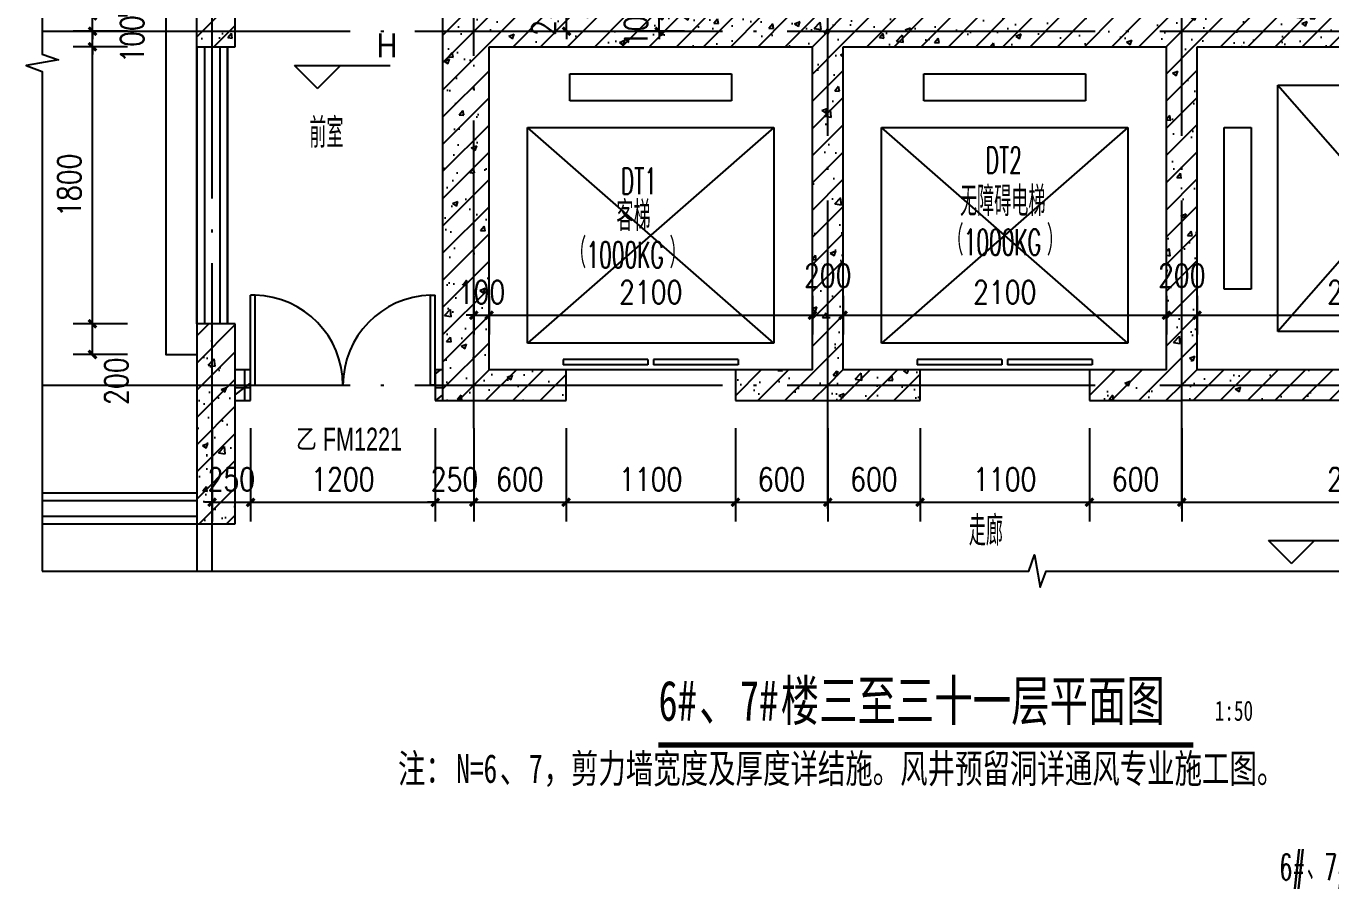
# Model space of a CAD drawing. Extents: x 718358 to 1668613, y -348838 to -159582.
# Drawn here: x 819353 to 827830, y -183158 to -177551 of the extents above; entities that cross this region are included whole.
import ezdxf

# ---------------------------------------------------------------- set-up
doc = ezdxf.new("R2010")
doc.units = 0
doc.header["$LTSCALE"] = 1000
doc.linetypes.add('DOTE', pattern=[2.42, 2, -0.2, 0.02, -0.2])
for name, color, linetype in [('建-可见线', 7, 'Continuous'), ('建-墙体', 2, 'Continuous'), ('建-尺寸', 73, 'Continuous'), ('建-影线', 8, 'Continuous'), ('建-房间名', 7, 'Continuous'), ('建-柱子', 6, 'Continuous'), ('建-标高', 3, 'Continuous'), ('建-楼梯', 4, 'Continuous'), ('建-符号', 3, 'Continuous'), ('建-符号说明', 7, 'Continuous'), ('建-轴网', 14, 'DOTE'), ('建-门窗', 4, 'Continuous'), ('建-门窗-编号', 7, 'Continuous'), ('建-阳台', 5, 'Continuous')]:
    doc.layers.add(name, color=color, linetype=linetype)
doc.styles.add('_TCH_DIM', font='gt单线西文.shx', dxfattribs={"width": 0.8, "bigfont": 'gt单线中文.shx'})
doc.styles.add('_TCH_WINDOW', font='gt单线西文.shx', dxfattribs={"height": 3.5, "bigfont": 'gt单线中文.shx'})
doc.styles.add('DIM_FONT', font='SIMPLEX.shx', dxfattribs={"width": 0.8, "bigfont": 'GBCBIG.shx'})
doc.styles.add('黑体字', font='simhei.ttf', dxfattribs={"width": 0.7})
doc.dimstyles.new('DIMN50', dxfattribs={"dimscale": 0.5, "dimtxt": 300, "dimasz": 100, "dimexe": 250, "dimexo": 300, "dimgap": 150, "dimtad": 1, "dimdec": 0, "dimzin": 0, "dimdsep": 46, "dimtxsty": 'DIM_FONT', "dimblk": 'ARCHTICK', "dimcen": 0.09, "dimdle": 1, "dimclrt": 7, "dimazin": 2, "dimtfac": 1, "dimtdec": 0, "dimtix": 1, "dimtmove": 2, "dimatfit": 3, "dimldrblk": 'ARCHTICK', "dimfxl": 1, "dimtolj": 1, "dimtzin": 0, "dimarcsym": 0})
pattern_1 = [(0, (0, 0), (0, 175), []), (37.875, (200, 0), (-84.807639, 109.038328), []), (90, (200, 0), (-225, 1e-14), [])]
pattern_2 = [(45, (0, 0), (-88.388348, 88.388348), []), (50, (0, 0), (358.63009, -31.37607), [37.5, -412.5]), (355, (0, 0), (-69.37567, 376.09607), [30, -330]), (100.4514, (29.9, -2.6), (289.25469, 344.71977), [31.8701, -350.57106]), (46.1842, (0, 100), (533.62052, -82.7595), [56.25, -618.75]), (96.6356, (44.47, 93.1), (467.33135, 487.05894), [47.80514, -525.8565]), (351.1842, (0, 100), (467.33097, 487.0593), [45, -495]), (21, (50, 75), (298.45353, -201.30945), [37.5, -412.5]), (326, (50, 75), (121.65767, 362.57502), [30, -330]), (71.4514, (74.87, 58.22), (420.11131, 161.26525), [31.8701, -350.57106]), (37.5, (0, 0), (6.079928, 166.446927), [0, -326, 0, -335, 0, -331.25]), (7.5, (0, 0), (131.53477, 197.205856), [0, -191, 0, -318.5, 0, -126.25]), (327.5, (-111.5, 0), (266.911218, -11.277436), [0, -125, 0, -390, 0, -517.5]), (317.5, (-161.5, 0), (291.593085, 50.05249), [0, -162.5, 0, -259, 0, -367.5])]

# ---------------------------------------------------------------- blocks, each defined once
blk = doc.blocks.new('_ArchTick')
at = {"color": 0, "linetype": 'ByBlock', "const_width": 0.4}
blk.add_lwpolyline([(-0.5, -0.5), (0.5, 0.5)], dxfattribs=at)
blk = doc.blocks.new('*D2235')
at = {"layer": 'Defpoints', "color": 0, "transparency": 16777216}
for p in [(826861.3, -180014.8), (829161.3, -180014.8), (829161.3, -180646)]:
    blk.add_point(p, dxfattribs=at)
at = {"layer": '建-尺寸', "color": 0, "lineweight": -2, "transparency": 16777216}
for p, q in [((826861.3, -180164.8), (826861.3, -180771)), ((829161.3, -180164.8), (829161.3, -180771)), ((826860.8, -180646), (829161.8, -180646))]:
    blk.add_line(p, q, dxfattribs=at)
at = {"layer": '建-尺寸', "color": 0, "lineweight": -2, "transparency": 16777216, "xscale": 50, "yscale": 50, "zscale": 50, "rotation": 180}
blk.add_blockref('_ArchTick', (826861.3, -180646), dxfattribs=at)
at = {"layer": '建-尺寸', "color": 0, "lineweight": -2, "transparency": 16777216, "xscale": 50, "yscale": 50, "zscale": 50}
blk.add_blockref('_ArchTick', (829161.3, -180646), dxfattribs=at)
at = {"layer": '建-尺寸', "color": 7, "transparency": 16777216, "insert": (828011.3, -180496), "char_height": 150, "attachment_point": 5, "style": 'DIM_FONT'}
blk.add_mtext('\\A1;2300', dxfattribs=at)
blk = doc.blocks.new('*D2236')
at = {"layer": 'Defpoints', "color": 0, "transparency": 16777216}
for p in [(826261.3, -180014.8), (826861.3, -180014.8), (826861.3, -180646)]:
    blk.add_point(p, dxfattribs=at)
at = {"layer": '建-尺寸', "color": 0, "lineweight": -2, "transparency": 16777216}
for p, q in [((826261.3, -180164.8), (826261.3, -180771)), ((826861.3, -180164.8), (826861.3, -180771)), ((826260.8, -180646), (826861.8, -180646))]:
    blk.add_line(p, q, dxfattribs=at)
at = {"layer": '建-尺寸', "color": 0, "lineweight": -2, "transparency": 16777216, "xscale": 50, "yscale": 50, "zscale": 50, "rotation": 180}
blk.add_blockref('_ArchTick', (826261.3, -180646), dxfattribs=at)
at = {"layer": '建-尺寸', "color": 0, "lineweight": -2, "transparency": 16777216, "xscale": 50, "yscale": 50, "zscale": 50}
blk.add_blockref('_ArchTick', (826861.3, -180646), dxfattribs=at)
at = {"layer": '建-尺寸', "color": 7, "transparency": 16777216, "insert": (826561.3, -180496), "char_height": 150, "attachment_point": 5, "style": 'DIM_FONT'}
blk.add_mtext('\\A1;600', dxfattribs=at)
blk = doc.blocks.new('*D2237')
at = {"layer": 'Defpoints', "color": 0, "transparency": 16777216}
for p in [(825161.3, -180014.8), (826261.3, -180014.8), (826261.3, -180646)]:
    blk.add_point(p, dxfattribs=at)
at = {"layer": '建-尺寸', "color": 0, "lineweight": -2, "transparency": 16777216}
for p, q in [((825161.3, -180164.8), (825161.3, -180771)), ((826261.3, -180164.8), (826261.3, -180771)), ((825160.8, -180646), (826261.8, -180646))]:
    blk.add_line(p, q, dxfattribs=at)
at = {"layer": '建-尺寸', "color": 0, "lineweight": -2, "transparency": 16777216, "xscale": 50, "yscale": 50, "zscale": 50, "rotation": 180}
blk.add_blockref('_ArchTick', (825161.3, -180646), dxfattribs=at)
at = {"layer": '建-尺寸', "color": 0, "lineweight": -2, "transparency": 16777216, "xscale": 50, "yscale": 50, "zscale": 50}
blk.add_blockref('_ArchTick', (826261.3, -180646), dxfattribs=at)
at = {"layer": '建-尺寸', "color": 7, "transparency": 16777216, "insert": (825711.3, -180496), "char_height": 150, "attachment_point": 5, "style": 'DIM_FONT'}
blk.add_mtext('\\A1;1100', dxfattribs=at)
blk = doc.blocks.new('*D2238')
at = {"layer": 'Defpoints', "color": 0, "transparency": 16777216}
for p in [(824561.3, -180014.8), (825161.3, -180014.8), (825161.3, -180646)]:
    blk.add_point(p, dxfattribs=at)
at = {"layer": '建-尺寸', "color": 0, "lineweight": -2, "transparency": 16777216}
for p, q in [((824561.3, -180164.8), (824561.3, -180771)), ((825161.3, -180164.8), (825161.3, -180771)), ((824560.8, -180646), (825161.8, -180646))]:
    blk.add_line(p, q, dxfattribs=at)
at = {"layer": '建-尺寸', "color": 0, "lineweight": -2, "transparency": 16777216, "xscale": 50, "yscale": 50, "zscale": 50, "rotation": 180}
blk.add_blockref('_ArchTick', (824561.3, -180646), dxfattribs=at)
at = {"layer": '建-尺寸', "color": 0, "lineweight": -2, "transparency": 16777216, "xscale": 50, "yscale": 50, "zscale": 50}
blk.add_blockref('_ArchTick', (825161.3, -180646), dxfattribs=at)
at = {"layer": '建-尺寸', "color": 7, "transparency": 16777216, "insert": (824861.3, -180496), "char_height": 150, "attachment_point": 5, "style": 'DIM_FONT'}
blk.add_mtext('\\A1;600', dxfattribs=at)
blk = doc.blocks.new('*D2239')
at = {"layer": 'Defpoints', "color": 0, "transparency": 16777216}
for p in [(823961.3, -180014.8), (824561.3, -180014.8), (824561.3, -180646)]:
    blk.add_point(p, dxfattribs=at)
at = {"layer": '建-尺寸', "color": 0, "lineweight": -2, "transparency": 16777216}
for p, q in [((823961.3, -180164.8), (823961.3, -180771)), ((824561.3, -180164.8), (824561.3, -180771)), ((823960.8, -180646), (824561.8, -180646))]:
    blk.add_line(p, q, dxfattribs=at)
at = {"layer": '建-尺寸', "color": 0, "lineweight": -2, "transparency": 16777216, "xscale": 50, "yscale": 50, "zscale": 50, "rotation": 180}
blk.add_blockref('_ArchTick', (823961.3, -180646), dxfattribs=at)
at = {"layer": '建-尺寸', "color": 0, "lineweight": -2, "transparency": 16777216, "xscale": 50, "yscale": 50, "zscale": 50}
blk.add_blockref('_ArchTick', (824561.3, -180646), dxfattribs=at)
at = {"layer": '建-尺寸', "color": 7, "transparency": 16777216, "insert": (824261.3, -180496), "char_height": 150, "attachment_point": 5, "style": 'DIM_FONT'}
blk.add_mtext('\\A1;600', dxfattribs=at)
blk = doc.blocks.new('*D2240')
at = {"layer": 'Defpoints', "color": 0, "transparency": 16777216}
for p in [(822861.3, -180014.8), (823961.3, -180014.8), (823961.3, -180646)]:
    blk.add_point(p, dxfattribs=at)
at = {"layer": '建-尺寸', "color": 0, "lineweight": -2, "transparency": 16777216}
for p, q in [((822861.3, -180164.8), (822861.3, -180771)), ((823961.3, -180164.8), (823961.3, -180771)), ((822860.8, -180646), (823961.8, -180646))]:
    blk.add_line(p, q, dxfattribs=at)
at = {"layer": '建-尺寸', "color": 0, "lineweight": -2, "transparency": 16777216, "xscale": 50, "yscale": 50, "zscale": 50, "rotation": 180}
blk.add_blockref('_ArchTick', (822861.3, -180646), dxfattribs=at)
at = {"layer": '建-尺寸', "color": 0, "lineweight": -2, "transparency": 16777216, "xscale": 50, "yscale": 50, "zscale": 50}
blk.add_blockref('_ArchTick', (823961.3, -180646), dxfattribs=at)
at = {"layer": '建-尺寸', "color": 7, "transparency": 16777216, "insert": (823411.3, -180496), "char_height": 150, "attachment_point": 5, "style": 'DIM_FONT'}
blk.add_mtext('\\A1;1100', dxfattribs=at)
blk = doc.blocks.new('*D2241')
at = {"layer": 'Defpoints', "color": 0, "transparency": 16777216}
for p in [(822261.3, -180014.8), (822861.3, -180014.8), (822861.3, -180646)]:
    blk.add_point(p, dxfattribs=at)
at = {"layer": '建-尺寸', "color": 0, "lineweight": -2, "transparency": 16777216}
for p, q in [((822261.3, -180164.8), (822261.3, -180771)), ((822861.3, -180164.8), (822861.3, -180771)), ((822260.8, -180646), (822861.8, -180646))]:
    blk.add_line(p, q, dxfattribs=at)
at = {"layer": '建-尺寸', "color": 0, "lineweight": -2, "transparency": 16777216, "xscale": 50, "yscale": 50, "zscale": 50, "rotation": 180}
blk.add_blockref('_ArchTick', (822261.3, -180646), dxfattribs=at)
at = {"layer": '建-尺寸', "color": 0, "lineweight": -2, "transparency": 16777216, "xscale": 50, "yscale": 50, "zscale": 50}
blk.add_blockref('_ArchTick', (822861.3, -180646), dxfattribs=at)
at = {"layer": '建-尺寸', "color": 7, "transparency": 16777216, "insert": (822561.3, -180496), "char_height": 150, "attachment_point": 5, "style": 'DIM_FONT'}
blk.add_mtext('\\A1;600', dxfattribs=at)
blk = doc.blocks.new('*D2242')
at = {"layer": 'Defpoints', "color": 0, "transparency": 16777216}
for p in [(822011.3, -180014.8), (822261.3, -180014.8), (822261.3, -180646)]:
    blk.add_point(p, dxfattribs=at)
at = {"layer": '建-尺寸', "color": 0, "lineweight": -2, "transparency": 16777216}
for p, q in [((822011.3, -180164.8), (822011.3, -180771)), ((822261.3, -180164.8), (822261.3, -180771)), ((822011.3, -180646), (821961.3, -180646)), ((822011.3, -180646), (822261.3, -180646)), ((822261.3, -180646), (822311.3, -180646))]:
    blk.add_line(p, q, dxfattribs=at)
at = {"layer": '建-尺寸', "color": 0, "lineweight": -2, "transparency": 16777216, "xscale": 50, "yscale": 50, "zscale": 50}
blk.add_blockref('_ArchTick', (822011.3, -180646), dxfattribs=at)
at = {"layer": '建-尺寸', "color": 0, "lineweight": -2, "transparency": 16777216, "xscale": 50, "yscale": 50, "zscale": 50, "rotation": 180}
blk.add_blockref('_ArchTick', (822261.3, -180646), dxfattribs=at)
at = {"layer": '建-尺寸', "color": 7, "transparency": 16777216, "insert": (822136.3, -180496), "char_height": 150, "attachment_point": 5, "style": 'DIM_FONT'}
blk.add_mtext('\\A1;250', dxfattribs=at)
blk = doc.blocks.new('*D2243')
at = {"layer": 'Defpoints', "color": 0, "transparency": 16777216}
for p in [(820811.3, -180014.8), (822011.3, -180014.8), (822011.3, -180646)]:
    blk.add_point(p, dxfattribs=at)
at = {"layer": '建-尺寸', "color": 0, "lineweight": -2, "transparency": 16777216}
for p, q in [((820811.3, -180164.8), (820811.3, -180771)), ((822011.3, -180164.8), (822011.3, -180771)), ((820810.8, -180646), (822011.8, -180646))]:
    blk.add_line(p, q, dxfattribs=at)
at = {"layer": '建-尺寸', "color": 0, "lineweight": -2, "transparency": 16777216, "xscale": 50, "yscale": 50, "zscale": 50, "rotation": 180}
blk.add_blockref('_ArchTick', (820811.3, -180646), dxfattribs=at)
at = {"layer": '建-尺寸', "color": 0, "lineweight": -2, "transparency": 16777216, "xscale": 50, "yscale": 50, "zscale": 50}
blk.add_blockref('_ArchTick', (822011.3, -180646), dxfattribs=at)
at = {"layer": '建-尺寸', "color": 7, "transparency": 16777216, "insert": (821411.3, -180496), "char_height": 150, "attachment_point": 5, "style": 'DIM_FONT'}
blk.add_mtext('\\A1;1200', dxfattribs=at)
blk = doc.blocks.new('*D2244')
at = {"layer": 'Defpoints', "color": 0, "transparency": 16777216}
for p in [(820561.3, -180014.8), (820811.3, -180014.8), (820811.3, -180646)]:
    blk.add_point(p, dxfattribs=at)
at = {"layer": '建-尺寸', "color": 0, "lineweight": -2, "transparency": 16777216}
for p, q in [((820561.3, -180164.8), (820561.3, -180771)), ((820811.3, -180164.8), (820811.3, -180771)), ((820561.3, -180646), (820511.3, -180646)), ((820561.3, -180646), (820811.3, -180646)), ((820811.3, -180646), (820861.3, -180646))]:
    blk.add_line(p, q, dxfattribs=at)
at = {"layer": '建-尺寸', "color": 0, "lineweight": -2, "transparency": 16777216, "xscale": 50, "yscale": 50, "zscale": 50}
blk.add_blockref('_ArchTick', (820561.3, -180646), dxfattribs=at)
at = {"layer": '建-尺寸', "color": 0, "lineweight": -2, "transparency": 16777216, "xscale": 50, "yscale": 50, "zscale": 50, "rotation": 180}
blk.add_blockref('_ArchTick', (820811.3, -180646), dxfattribs=at)
at = {"layer": '建-尺寸', "color": 7, "transparency": 16777216, "insert": (820686.3, -180496), "char_height": 150, "attachment_point": 5, "style": 'DIM_FONT'}
blk.add_mtext('\\A1;250', dxfattribs=at)
blk = doc.blocks.new('*D2245')
at = {"layer": 'Defpoints', "color": 0, "transparency": 16777216}
for p in [(822261.3, -179154), (822361.3, -179154), (822361.3, -179430.2)]:
    blk.add_point(p, dxfattribs=at)
at = {"layer": '建-尺寸', "color": 0, "lineweight": -2, "transparency": 16777216}
for p, q in [((822261.3, -179304), (822261.3, -179555.2)), ((822361.3, -179304), (822361.3, -179555.2)), ((822261.3, -179430.2), (822211.3, -179430.2)), ((822261.3, -179430.2), (822361.3, -179430.2)), ((822361.3, -179430.2), (822411.3, -179430.2))]:
    blk.add_line(p, q, dxfattribs=at)
at = {"layer": '建-尺寸', "color": 0, "lineweight": -2, "transparency": 16777216, "xscale": 50, "yscale": 50, "zscale": 50}
blk.add_blockref('_ArchTick', (822261.3, -179430.2), dxfattribs=at)
at = {"layer": '建-尺寸', "color": 0, "lineweight": -2, "transparency": 16777216, "xscale": 50, "yscale": 50, "zscale": 50, "rotation": 180}
blk.add_blockref('_ArchTick', (822361.3, -179430.2), dxfattribs=at)
at = {"layer": '建-尺寸', "color": 7, "transparency": 16777216, "insert": (822311.3, -179280.2), "char_height": 150, "attachment_point": 5, "style": 'DIM_FONT'}
blk.add_mtext('\\A1;100', dxfattribs=at)
blk = doc.blocks.new('*D2246')
at = {"layer": 'Defpoints', "color": 0, "transparency": 16777216}
for p in [(822361.3, -179154), (824461.3, -179154), (824461.3, -179430.2)]:
    blk.add_point(p, dxfattribs=at)
at = {"layer": '建-尺寸', "color": 0, "lineweight": -2, "transparency": 16777216}
for p, q in [((822361.3, -179304), (822361.3, -179555.2)), ((824461.3, -179304), (824461.3, -179555.2)), ((822360.8, -179430.2), (824461.8, -179430.2))]:
    blk.add_line(p, q, dxfattribs=at)
at = {"layer": '建-尺寸', "color": 0, "lineweight": -2, "transparency": 16777216, "xscale": 50, "yscale": 50, "zscale": 50, "rotation": 180}
blk.add_blockref('_ArchTick', (822361.3, -179430.2), dxfattribs=at)
at = {"layer": '建-尺寸', "color": 0, "lineweight": -2, "transparency": 16777216, "xscale": 50, "yscale": 50, "zscale": 50}
blk.add_blockref('_ArchTick', (824461.3, -179430.2), dxfattribs=at)
at = {"layer": '建-尺寸', "color": 7, "transparency": 16777216, "insert": (823411.3, -179280.2), "char_height": 150, "attachment_point": 5, "style": 'DIM_FONT'}
blk.add_mtext('\\A1;2100', dxfattribs=at)
blk = doc.blocks.new('*D2247')
at = {"layer": 'Defpoints', "color": 0, "transparency": 16777216}
for p in [(824461.3, -179154), (824661.3, -179154), (824661.3, -179430.2)]:
    blk.add_point(p, dxfattribs=at)
at = {"layer": '建-尺寸', "color": 0, "lineweight": -2, "transparency": 16777216}
for p, q in [((824461.3, -179304), (824461.3, -179555.2)), ((824661.3, -179304), (824661.3, -179555.2)), ((824460.8, -179430.2), (824661.8, -179430.2))]:
    blk.add_line(p, q, dxfattribs=at)
at = {"layer": '建-尺寸', "color": 0, "lineweight": -2, "transparency": 16777216, "xscale": 50, "yscale": 50, "zscale": 50, "rotation": 180}
blk.add_blockref('_ArchTick', (824461.3, -179430.2), dxfattribs=at)
at = {"layer": '建-尺寸', "color": 0, "lineweight": -2, "transparency": 16777216, "xscale": 50, "yscale": 50, "zscale": 50}
blk.add_blockref('_ArchTick', (824661.3, -179430.2), dxfattribs=at)
at = {"layer": '建-尺寸', "color": 7, "transparency": 16777216, "insert": (824561.3, -179172.7), "char_height": 150, "attachment_point": 5, "style": 'DIM_FONT'}
blk.add_mtext('\\A1;200', dxfattribs=at)
blk = doc.blocks.new('*D2248')
at = {"layer": 'Defpoints', "color": 0, "transparency": 16777216}
for p in [(824661.3, -179154), (826761.3, -179154), (826761.3, -179430.2)]:
    blk.add_point(p, dxfattribs=at)
at = {"layer": '建-尺寸', "color": 0, "lineweight": -2, "transparency": 16777216}
for p, q in [((824661.3, -179304), (824661.3, -179555.2)), ((826761.3, -179304), (826761.3, -179555.2)), ((824660.8, -179430.2), (826761.8, -179430.2))]:
    blk.add_line(p, q, dxfattribs=at)
at = {"layer": '建-尺寸', "color": 0, "lineweight": -2, "transparency": 16777216, "xscale": 50, "yscale": 50, "zscale": 50, "rotation": 180}
blk.add_blockref('_ArchTick', (824661.3, -179430.2), dxfattribs=at)
at = {"layer": '建-尺寸', "color": 0, "lineweight": -2, "transparency": 16777216, "xscale": 50, "yscale": 50, "zscale": 50}
blk.add_blockref('_ArchTick', (826761.3, -179430.2), dxfattribs=at)
at = {"layer": '建-尺寸', "color": 7, "transparency": 16777216, "insert": (825711.3, -179280.2), "char_height": 150, "attachment_point": 5, "style": 'DIM_FONT'}
blk.add_mtext('\\A1;2100', dxfattribs=at)
blk = doc.blocks.new('*D2249')
at = {"layer": 'Defpoints', "color": 0, "transparency": 16777216}
for p in [(826761.3, -179154), (826961.3, -179154), (826961.3, -179430.2)]:
    blk.add_point(p, dxfattribs=at)
at = {"layer": '建-尺寸', "color": 0, "lineweight": -2, "transparency": 16777216}
for p, q in [((826761.3, -179304), (826761.3, -179555.2)), ((826961.3, -179304), (826961.3, -179555.2)), ((826760.8, -179430.2), (826961.8, -179430.2))]:
    blk.add_line(p, q, dxfattribs=at)
at = {"layer": '建-尺寸', "color": 0, "lineweight": -2, "transparency": 16777216, "xscale": 50, "yscale": 50, "zscale": 50, "rotation": 180}
blk.add_blockref('_ArchTick', (826761.3, -179430.2), dxfattribs=at)
at = {"layer": '建-尺寸', "color": 0, "lineweight": -2, "transparency": 16777216, "xscale": 50, "yscale": 50, "zscale": 50}
blk.add_blockref('_ArchTick', (826961.3, -179430.2), dxfattribs=at)
at = {"layer": '建-尺寸', "color": 7, "transparency": 16777216, "insert": (826861.3, -179172.7), "char_height": 150, "attachment_point": 5, "style": 'DIM_FONT'}
blk.add_mtext('\\A1;200', dxfattribs=at)
blk = doc.blocks.new('*D2250')
at = {"layer": 'Defpoints', "color": 0, "transparency": 16777216}
for p in [(826961.3, -179154), (829061.3, -179154), (829061.3, -179430.2)]:
    blk.add_point(p, dxfattribs=at)
at = {"layer": '建-尺寸', "color": 0, "lineweight": -2, "transparency": 16777216}
for p, q in [((826961.3, -179304), (826961.3, -179555.2)), ((829061.3, -179304), (829061.3, -179555.2)), ((826960.8, -179430.2), (829061.8, -179430.2))]:
    blk.add_line(p, q, dxfattribs=at)
at = {"layer": '建-尺寸', "color": 0, "lineweight": -2, "transparency": 16777216, "xscale": 50, "yscale": 50, "zscale": 50, "rotation": 180}
blk.add_blockref('_ArchTick', (826961.3, -179430.2), dxfattribs=at)
at = {"layer": '建-尺寸', "color": 0, "lineweight": -2, "transparency": 16777216, "xscale": 50, "yscale": 50, "zscale": 50}
blk.add_blockref('_ArchTick', (829061.3, -179430.2), dxfattribs=at)
at = {"layer": '建-尺寸', "color": 7, "transparency": 16777216, "insert": (828011.3, -179280.2), "char_height": 150, "attachment_point": 5, "style": 'DIM_FONT'}
blk.add_mtext('\\A1;2100', dxfattribs=at)
blk = doc.blocks.new('*D2271')
at = {"layer": 'Defpoints', "color": 0, "transparency": 16777216}
for p in [(819784.6, -179485.5), (820161.3, -179485.5), (820161.3, -179685.2)]:
    blk.add_point(p, dxfattribs=at)
at = {"layer": '建-尺寸', "color": 0, "lineweight": -2, "transparency": 16777216}
for p, q in [((820011.3, -179485.5), (819659.6, -179485.5)), ((819784.6, -179685.7), (819784.6, -179485)), ((820011.3, -179685.2), (819659.6, -179685.2))]:
    blk.add_line(p, q, dxfattribs=at)
at = {"layer": '建-尺寸', "color": 0, "lineweight": -2, "transparency": 16777216, "xscale": 50, "yscale": 50, "zscale": 50}
for p, rotation in [((819784.6, -179485.5), 90), ((819784.6, -179685.2), 270)]:
    blk.add_blockref('_ArchTick', p, dxfattribs=dict(at, rotation=rotation))
at = {"layer": '建-尺寸', "color": 7, "transparency": 16777216, "insert": (819939.6, -179858.6), "char_height": 150, "attachment_point": 5, "rotation": 90, "style": 'DIM_FONT'}
blk.add_mtext('\\A1;200', dxfattribs=at)
blk = doc.blocks.new('*D2272')
at = {"layer": 'Defpoints', "color": 0, "transparency": 16777216}
for p in [(819784.6, -177685.2), (820161.3, -177685.2), (820161.3, -179485.5)]:
    blk.add_point(p, dxfattribs=at)
at = {"layer": '建-尺寸', "color": 0, "lineweight": -2, "transparency": 16777216}
for p, q in [((820011.3, -177685.2), (819659.6, -177685.2)), ((819784.6, -179486), (819784.6, -177684.7)), ((820011.3, -179485.5), (819659.6, -179485.5))]:
    blk.add_line(p, q, dxfattribs=at)
at = {"layer": '建-尺寸', "color": 0, "lineweight": -2, "transparency": 16777216, "xscale": 50, "yscale": 50, "zscale": 50}
for p, rotation in [((819784.6, -177685.2), 90), ((819784.6, -179485.5), 270)]:
    blk.add_blockref('_ArchTick', p, dxfattribs=dict(at, rotation=rotation))
at = {"layer": '建-尺寸', "color": 7, "transparency": 16777216, "insert": (819634.6, -178585.4), "char_height": 150, "attachment_point": 5, "rotation": 90, "style": 'DIM_FONT'}
blk.add_mtext('\\A1;1800', dxfattribs=at)
blk = doc.blocks.new('*D2273')
at = {"layer": 'Defpoints', "color": 0, "transparency": 16777216}
for p in [(819784.6, -177585.2), (820161.3, -177585.2), (820161.3, -177685.2)]:
    blk.add_point(p, dxfattribs=at)
at = {"layer": '建-尺寸', "color": 0, "lineweight": -2, "transparency": 16777216}
for p, q in [((820011.3, -177585.2), (819659.6, -177585.2)), ((819784.6, -177585.2), (819784.6, -177535.2)), ((819784.6, -177685.2), (819784.6, -177585.2)), ((820011.3, -177685.2), (819659.6, -177685.2)), ((819784.6, -177685.2), (819784.6, -177735.2))]:
    blk.add_line(p, q, dxfattribs=at)
at = {"layer": '建-尺寸', "color": 0, "lineweight": -2, "transparency": 16777216, "xscale": 50, "yscale": 50, "zscale": 50}
for p, rotation in [((819784.6, -177585.2), 270), ((819784.6, -177685.2), 90)]:
    blk.add_blockref('_ArchTick', p, dxfattribs=dict(at, rotation=rotation))
at = {"layer": '建-尺寸', "color": 7, "transparency": 16777216, "insert": (820042.1, -177635.2), "char_height": 150, "attachment_point": 5, "rotation": 90, "style": 'DIM_FONT'}
blk.add_mtext('\\A1;100', dxfattribs=at)
blk = doc.blocks.new('*D2274')
at = {"layer": 'Defpoints', "color": 0, "transparency": 16777216}
for p in [(819784.6, -177485.2), (820161.3, -177485.2), (820161.3, -177585.2)]:
    blk.add_point(p, dxfattribs=at)
at = {"layer": '建-尺寸', "color": 0, "lineweight": -2, "transparency": 16777216}
for p, q in [((820011.3, -177485.2), (819659.6, -177485.2)), ((819784.6, -177485.2), (819784.6, -177435.2)), ((819784.6, -177585.2), (819784.6, -177485.2)), ((820011.3, -177585.2), (819659.6, -177585.2)), ((819784.6, -177585.2), (819784.6, -177635.2))]:
    blk.add_line(p, q, dxfattribs=at)
at = {"layer": '建-尺寸', "color": 0, "lineweight": -2, "transparency": 16777216, "xscale": 50, "yscale": 50, "zscale": 50}
for p, rotation in [((819784.6, -177485.2), 270), ((819784.6, -177585.2), 90)]:
    blk.add_blockref('_ArchTick', p, dxfattribs=dict(at, rotation=rotation))
at = {"layer": '建-尺寸', "color": 7, "transparency": 16777216, "insert": (819939.6, -177318.6), "char_height": 150, "attachment_point": 5, "rotation": 90, "style": 'DIM_FONT'}
blk.add_mtext('\\A1;100', dxfattribs=at)
blk = doc.blocks.new('*D2282')
at = {"layer": 'Defpoints', "color": 0, "transparency": 16777216}
for p in [(823465.9, -177485.1), (823779.7, -177485.1), (823779.7, -177585.2)]:
    blk.add_point(p, dxfattribs=at)
at = {"layer": '建-尺寸', "color": 0, "lineweight": -2, "transparency": 16777216}
for p, q in [((823629.7, -177485.1), (823340.9, -177485.1)), ((823465.9, -177485.1), (823465.9, -177435.1)), ((823465.9, -177585.2), (823465.9, -177485.1)), ((823629.7, -177585.2), (823340.9, -177585.2)), ((823465.9, -177585.2), (823465.9, -177635.2))]:
    blk.add_line(p, q, dxfattribs=at)
at = {"layer": '建-尺寸', "color": 0, "lineweight": -2, "transparency": 16777216, "xscale": 50, "yscale": 50, "zscale": 50}
for p, rotation in [((823465.9, -177485.1), 270), ((823465.9, -177585.2), 90)]:
    blk.add_blockref('_ArchTick', p, dxfattribs=dict(at, rotation=rotation))
at = {"layer": '建-尺寸', "color": 7, "transparency": 16777216, "insert": (823315.9, -177535.1), "char_height": 150, "attachment_point": 5, "rotation": 90, "style": 'DIM_FONT'}
blk.add_mtext('\\A1;100', dxfattribs=at)
blk = doc.blocks.new('*D2283')
at = {"layer": 'Defpoints', "color": 0, "transparency": 16777216}
for p in [(822555, -177335.2), (822864.3, -177335.2), (822555, -177585.2)]:
    blk.add_point(p, dxfattribs=at)
at = {"layer": '建-尺寸', "color": 0, "lineweight": -2, "transparency": 16777216}
for p, q in [((822705, -177335.2), (822989.3, -177335.2)), ((822864.3, -177335.2), (822864.3, -177285.2)), ((822864.3, -177585.2), (822864.3, -177335.2)), ((822705, -177585.2), (822989.3, -177585.2)), ((822864.3, -177585.2), (822864.3, -177635.2))]:
    blk.add_line(p, q, dxfattribs=at)
at = {"layer": '建-尺寸', "color": 0, "lineweight": -2, "transparency": 16777216, "xscale": 50, "yscale": 50, "zscale": 50}
for p, rotation in [((822864.3, -177335.2), 270), ((822864.3, -177585.2), 90)]:
    blk.add_blockref('_ArchTick', p, dxfattribs=dict(at, rotation=rotation))
at = {"layer": '建-尺寸', "color": 7, "transparency": 16777216, "insert": (822714.3, -177460.2), "char_height": 150, "attachment_point": 5, "rotation": 90, "style": 'DIM_FONT'}
blk.add_mtext('\\A1;250', dxfattribs=at)

msp = doc.modelspace()

# ---------------------------------------------------------------- hatches: boundary and pattern name
at = {"layer": '建-影线'}
h = msp.add_hatch(dxfattribs=at)
h.set_pattern_fill('钢筋混凝土', color=256, scale=50, style=0)
h.set_pattern_definition(pattern_2)
h.paths.add_polyline_path([(820711.3, -177685.2), (820711.3, -175785.2), (820461.3, -175785.2), (820461.3, -177685.2)])
h = msp.add_hatch(dxfattribs=at)
h.set_pattern_fill('钢筋混凝土', color=256, scale=50, style=0)
h.set_pattern_definition(pattern_2)
h.paths.add_polyline_path([(822061.3, -179985.1), (822361.3, -179785.1), (822361.3, -177685.1), (822061.3, -177485.1)])
h = msp.add_hatch(dxfattribs=at)
h.set_pattern_fill('钢筋混凝土', color=256, scale=50, style=0)
h.set_pattern_definition(pattern_2)
h.paths.add_polyline_path([(822061.3, -177485.1), (822361.3, -177685.1), (824461.3, -177685.1), (824561.4, -177618.4), (824561.6, -177485.1)])
h = msp.add_hatch(dxfattribs=at)
h.set_pattern_fill('钢筋混凝土', color=256, scale=50, style=0)
h.set_pattern_definition(pattern_2)
h.paths.add_polyline_path([(824561.4, -177618.4), (824661.3, -177685.1), (826761.3, -177685.1), (826861.4, -177618.4), (826861.6, -177485.1), (824561.6, -177485.1)])
h = msp.add_hatch(dxfattribs=at)
h.set_pattern_fill('钢筋混凝土', color=256, scale=50, style=0)
h.set_pattern_definition(pattern_2)
h.paths.add_polyline_path([(826861.4, -177618.4), (826961.3, -177685.1), (829061.3, -177685.1), (829361.3, -177485.1), (826861.6, -177485.1)])
h = msp.add_hatch(dxfattribs=at)
h.set_pattern_fill('钢筋混凝土', color=256, scale=50, style=0)
h.set_pattern_definition(pattern_2)
h.paths.add_polyline_path([(824561.4, -179851.7), (824661.3, -179785.1), (824661.3, -177685.1), (824561.4, -177618.4), (824461.3, -177685.1), (824461.3, -179785.1)])
h = msp.add_hatch(dxfattribs=at)
h.set_pattern_fill('钢筋混凝土', color=256, scale=50, style=0)
h.set_pattern_definition(pattern_2)
h.paths.add_polyline_path([(826861.4, -179851.7), (826961.3, -179785.1), (826961.3, -177685.1), (826861.4, -177618.4), (826761.3, -177685.1), (826761.3, -179785.1)])
h = msp.add_hatch(dxfattribs=at)
h.set_pattern_fill('钢筋混凝土', color=256, scale=50, style=0)
h.set_pattern_definition(pattern_2)
h.paths.add_polyline_path([(820711.3, -179485.2), (820461.3, -179485.2), (820461.3, -180785.2), (820711.3, -180785.2)])
h = msp.add_hatch(dxfattribs=at)
h.set_pattern_fill('空心砖', color=256, scale=50, style=0)
h.set_pattern_definition(pattern_1)
h.paths.add_polyline_path([(820711.3, -179785.1), (820711.3, -179985.1), (820811.3, -179985.1), (820811.3, -179785.1)])
h = msp.add_hatch(dxfattribs=at)
h.set_pattern_fill('空心砖', color=256, scale=50, style=0)
h.set_pattern_definition(pattern_1)
h.paths.add_polyline_path([(822061.3, -179785.1), (822011.3, -179785.1), (822011.3, -179985.1), (822061.3, -179985.1)])
h = msp.add_hatch(dxfattribs=at)
h.set_pattern_fill('钢筋混凝土', color=256, scale=50, style=0)
h.set_pattern_definition(pattern_2)
h.paths.add_polyline_path([(822061.3, -179985.1), (822861.3, -179985.1), (822861.3, -179785.1), (822361.3, -179785.1)])
h = msp.add_hatch(dxfattribs=at)
h.set_pattern_fill('钢筋混凝土', color=256, scale=50, style=0)
h.set_pattern_definition(pattern_2)
h.paths.add_polyline_path([(824461.3, -179785.1), (823961.3, -179785.1), (823961.3, -179985.1), (824561.6, -179985.1), (824561.4, -179851.7)])
h = msp.add_hatch(dxfattribs=at)
h.set_pattern_fill('钢筋混凝土', color=256, scale=50, style=0)
h.set_pattern_definition(pattern_2)
h.paths.add_polyline_path([(824561.6, -179985.1), (825161.3, -179985.1), (825161.3, -179785.1), (824661.3, -179785.1), (824561.4, -179851.7)])
h = msp.add_hatch(dxfattribs=at)
h.set_pattern_fill('钢筋混凝土', color=256, scale=50, style=0)
h.set_pattern_definition(pattern_2)
h.paths.add_polyline_path([(826761.3, -179785.1), (826261.3, -179785.1), (826261.3, -179985.1), (826861.6, -179985.1), (826861.4, -179851.7)])
h = msp.add_hatch(dxfattribs=at)
h.set_pattern_fill('钢筋混凝土', color=256, scale=50, style=0)
h.set_pattern_definition(pattern_2)
h.paths.add_polyline_path([(829361.3, -179985.1), (829061.3, -179785.1), (826961.3, -179785.1), (826861.4, -179851.7), (826861.6, -179985.1)])

# ---------------------------------------------------------------- linework, layer by layer
for p, q in [((820461.3, -177685.5), (820461.3, -179485.2)), ((820661.3, -177685.5), (820661.3, -179485.2)), ((819458, -180585.2), (820461.3, -180585.2)), ((819458, -180785.2), (820461.3, -180785.2))]:
    msp.add_line(p, q)
at = {"layer": '建-可见线'}
for p, q in [((820461.3, -179485.9), (820461.3, -177685.9)), ((820661.3, -179485.9), (820661.3, -177685.6))]:
    msp.add_line(p, q, dxfattribs=at)
msp.add_lwpolyline([(820461.3, -177485.2), (820261.3, -177485.2), (820261.3, -179685.2), (820461.3, -179685.2)], dxfattribs=at)
at = {"layer": '建-墙体'}
for p, q in [((820811.3, -179785.1), (820711.3, -179785.1)), ((820811.3, -179985.1), (820811.3, -179785.1)), ((822061.3, -179785.1), (822011.3, -179785.1)), ((822011.3, -179785.1), (822011.3, -179985.1)), ((820711.3, -179985.1), (820811.3, -179985.1)), ((822011.3, -179985.1), (822061.3, -179985.1))]:
    msp.add_line(p, q, dxfattribs=at)
at = {"layer": '建-柱子'}
for p, q in [((820461.3, -177685.2), (820461.3, -175785.2)), ((820711.3, -177685.2), (820711.3, -175785.2)), ((822061.3, -179985.1), (822061.3, -177485.1)), ((820461.3, -177685.2), (820711.3, -177685.2)), ((822361.3, -179785.1), (822361.3, -177685.1)), ((822361.3, -177685.1), (824461.3, -177685.1)), ((824461.3, -179785.1), (824461.3, -177685.1)), ((824661.3, -179785.1), (824661.3, -177685.1)), ((824661.3, -177685.1), (826761.3, -177685.1)), ((826761.3, -179785.1), (826761.3, -177685.1)), ((826961.3, -179785.1), (826961.3, -177685.1)), ((826961.3, -177685.1), (829061.3, -177685.1)), ((820711.3, -179485.2), (820461.3, -179485.2)), ((820461.3, -179485.2), (820461.3, -180785.2)), ((820711.3, -180785.2), (820711.3, -179485.2)), ((822861.3, -179785.1), (822361.3, -179785.1)), ((822861.3, -179985.1), (822861.3, -179785.1)), ((824461.3, -179785.1), (823961.3, -179785.1)), ((823961.3, -179785.1), (823961.3, -179985.1)), ((825161.3, -179785.1), (824661.3, -179785.1)), ((825161.3, -179985.1), (825161.3, -179785.1)), ((826761.3, -179785.1), (826261.3, -179785.1)), ((826261.3, -179785.1), (826261.3, -179985.1)), ((829061.3, -179785.1), (826961.3, -179785.1)), ((822061.3, -179985.1), (822861.3, -179985.1)), ((823961.3, -179985.1), (824561.6, -179985.1)), ((824561.6, -179985.1), (825161.3, -179985.1)), ((826261.3, -179985.1), (826861.6, -179985.1)), ((829361.3, -179985.1), (826861.6, -179985.1)), ((820461.3, -180785.2), (820711.3, -180785.2))]:
    msp.add_line(p, q, dxfattribs=at)
at = {"layer": '建-标高'}
for p, q in [((821245.8, -177957.7), (821095.8, -177807.7)), ((821095.8, -177807.7), (821719.1, -177807.7)), ((821245.8, -177957.7), (821395.8, -177807.7)), ((827574.7, -181044.7), (827424.7, -180894.7)), ((827424.7, -180894.7), (828264.7, -180894.7)), ((827574.7, -181044.7), (827724.7, -180894.7))]:
    msp.add_line(p, q, dxfattribs=at)
at = {"layer": '建-楼梯'}
for p, q in [((822886.3, -178035.9), (822886.3, -177860.9)), ((822886.3, -177860.9), (823936.3, -177860.9)), ((823936.3, -177860.9), (823936.3, -178035.9)), ((825186.3, -178035.9), (825186.3, -177860.9)), ((825186.3, -177860.9), (826236.3, -177860.9)), ((826236.3, -177860.9), (826236.3, -178035.9)), ((827486.3, -177935.9), (828886.3, -177935.9)), ((827486.3, -177935.9), (828886.3, -179535.9)), ((827486.3, -179535.9), (827486.3, -177935.9)), ((828886.3, -177935.9), (827486.3, -179535.9)), ((823936.3, -178035.9), (822886.3, -178035.9)), ((826236.3, -178035.9), (825186.3, -178035.9)), ((824211.3, -178210.9), (822611.3, -179610.9)), ((824211.3, -179610.9), (822611.3, -178210.9)), ((822611.3, -179610.9), (822611.3, -178210.9)), ((822611.3, -178210.9), (824211.3, -178210.9)), ((824211.3, -178210.9), (824211.3, -179610.9)), ((826511.3, -178210.9), (824911.3, -179610.9)), ((826511.3, -179610.9), (824911.3, -178210.9)), ((824911.3, -179610.9), (824911.3, -178210.9)), ((824911.3, -178210.9), (826511.3, -178210.9)), ((826511.3, -178210.9), (826511.3, -179610.9)), ((827136.3, -178210.9), (827311.3, -178210.9)), ((827136.3, -179260.9), (827136.3, -178210.9)), ((827311.3, -178210.9), (827311.3, -179260.9)), ((827311.3, -179260.9), (827136.3, -179260.9)), ((828886.3, -179535.9), (827486.3, -179535.9)), ((824211.3, -179610.9), (822611.3, -179610.9)), ((826511.3, -179610.9), (824911.3, -179610.9))]:
    msp.add_line(p, q, dxfattribs=at)
at = {"layer": '建-符号'}
for points in [[(819458, -174485.7), (819458, -177732.8), (819563, -177771), (819353, -177808), (819458, -177845.3), (819458, -181092.4)], [(819458, -181092.4), (825866.9, -181092.4), (825905.1, -180987.4), (825942.2, -181197.4), (825979.4, -181092.4), (832388.3, -181092.4)]]:
    msp.add_lwpolyline(points, dxfattribs=at)
at = {"layer": '建-符号', "const_width": 35}
msp.add_lwpolyline([(823461.7, -182222.7), (826935.9, -182222.7)], dxfattribs=at)
at = {"layer": '建-轴网'}
for p, q in [((820561.3, -181092.4), (820561.3, -174485.7)), ((822261.3, -180164.8), (822261.3, -174485.7)), ((824561.3, -180685.2), (824561.3, -174485.7)), ((826861.3, -180685.2), (826861.3, -174485.7)), ((819458, -177585.2), (832388.3, -177585.2)), ((819458, -179885.2), (832388.3, -179885.2))]:
    msp.add_line(p, q, dxfattribs=at)
at = {"layer": '建-门窗'}
for p, q in [((820811.3, -179885.1), (820811.3, -179300.1)), ((820841.3, -179300.1), (820811.3, -179300.1)), ((820841.3, -179885.1), (820841.3, -179300.1)), ((821981.3, -179885.1), (821981.3, -179300.1)), ((821981.3, -179300.1), (822011.3, -179300.1)), ((822011.3, -179885.1), (822011.3, -179300.1)), ((822843, -179718.4), (822843, -179751.7)), ((823393, -179718.4), (822843, -179718.4)), ((823393, -179718.4), (823393, -179751.7)), ((823979.6, -179718.4), (823429.6, -179718.4)), ((823429.6, -179718.4), (823429.6, -179751.7)), ((823979.6, -179718.4), (823979.6, -179751.7)), ((825143, -179718.4), (825143, -179751.7)), ((825693, -179718.4), (825143, -179718.4)), ((825693, -179718.4), (825693, -179751.7)), ((826279.6, -179718.4), (825729.6, -179718.4)), ((825729.6, -179718.4), (825729.6, -179751.7)), ((826279.6, -179718.4), (826279.6, -179751.7)), ((823393, -179751.7), (822843, -179751.7)), ((823961.3, -179785.1), (822861.3, -179785.1)), ((823979.6, -179751.7), (823429.6, -179751.7)), ((825693, -179751.7), (825143, -179751.7)), ((826261.3, -179785.1), (825161.3, -179785.1)), ((826279.6, -179751.7), (825729.6, -179751.7)), ((820811.3, -179885.1), (820841.3, -179885.1)), ((822011.3, -179885.1), (821981.3, -179885.1)), ((820461.3, -180785.2), (820461.3, -181092.4))]:
    msp.add_line(p, q, dxfattribs=at)
for centre, start, end in [((820826.3, -179885.1), 360, 88.53072), ((821996.3, -179885.1), 91.46928, 180)]:
    msp.add_arc(centre, 585, start, end, dxfattribs=at)
at = {"layer": '建-阳台'}
for p, q in [((820511.3, -177685.9), (820511.3, -179485.9)), ((820611.3, -177685.9), (820611.3, -179485.9))]:
    msp.add_line(p, q, dxfattribs=at)
for points in [[(819458, -180635.2), (820461.3, -180635.2)], [(819458, -180735.2), (820461.3, -180735.2)]]:
    msp.add_lwpolyline(points, dxfattribs=at)

# ---------------------------------------------------------------- texts
at = {"layer": '建-房间名', "style": 'DIM_FONT'}
for s, height, width, p in [('前室', 192.91, 0.8, (821193, -178341.6)), ('DT2', 170, 0.564706, (825587.9, -178507.2)), ('DT1', 170, 0.564706, (823217.3, -178643.5)), ('无障碍电梯', 192.91, 0.8, (825420.4, -178786.3)), ('客梯', 192.91, 0.8, (823188, -178882.2)), ('（', 192.9, 0.8, (825332.9, -179040.7)), ('1000KG', 170, 0.564706, (825445.2, -179040.7)), ('）', 192.9, 0.8, (825984.7, -179040.7)), ('（', 192.9, 0.8, (822881.6, -179122.7)), ('1000KG', 170, 0.564706, (822994, -179122.7)), ('）', 192.9, 0.8, (823533.4, -179122.7)), ('走廊', 192.91, 0.8, (825477.9, -180927.5))]:
    msp.add_text(s, height=height, dxfattribs=dict(at, width=width)).set_placement(p)
at = {"layer": '建-标高', "style": '_TCH_DIM', "width": 0.888889}
msp.add_text('H', height=157.5, dxfattribs=at).set_placement((821629.5, -177755.2))
at = {"layer": '建-符号说明'}
for s, height, style, width, p in [('6#', 261.39, '黑体字', 0.7, (823461.7, -182065.5)), ('7#', 261.39, '黑体字', 0.7, (823991, -182065.5)), ('楼三至三十一层平面图', 261.39, '黑体字', 0.7, (824255.7, -182065.5)), ('、', 261.4, '黑体字', 0.7, (823726.4, -182065.5)), ('1:50', 130.7, '黑体字', 0.7, (827075.9, -182065.5)), ('注：', 186.71, '黑体字', 0.7, (821769.4, -182469.4)), ('，剪力墙宽度及厚度详结施。风井预留洞详通风专业施工图。', 186.709, '黑体字', 0.7, (822714.5, -182469.4)), ('N=6', 186.71, '黑体字', 0.7, (822147.4, -182469.4)), ('7', 186.7, '黑体字', 0.7, (822620, -182469.4)), ('、', 186.7, '黑体字', 0.7, (822431, -182469.4)), ('6#', 170, 'DIM_FONT', 0.564706, (827496.5, -183101.7)), ('7#', 170, 'DIM_FONT', 0.564706, (827787.1, -183101.7)), ('、', 192.9, 'DIM_FONT', 0.8, (827674.8, -183101.7))]:
    msp.add_text(s, height=height, dxfattribs=dict(at, style=style, width=width)).set_placement(p)
at = {"layer": '建-门窗-编号', "style": '_TCH_WINDOW'}
msp.add_text('乙', height=143.3, rotation=360, dxfattribs=at).set_placement((821105.8, -180310.1))
at = {"layer": '建-门窗-编号', "style": '_TCH_WINDOW', "width": 0.705882}
msp.add_text('FM1221', height=148.75, rotation=360, dxfattribs=at).set_placement((821280.8, -180310.1))

# ---------------------------------------------------------------- dimensions: what is measured, and where the dimension line sits
at = {"layer": '建-尺寸'}
for base, p1, p2, angle, picture, middle in [((819784.6, -177485.2), (820161.3, -177585.2), (820161.3, -177485.2), 90, '*D2274', (819939.6, -177318.6)), ((819784.6, -177585.2), (820161.3, -177685.2), (820161.3, -177585.2), 90, '*D2273', (820042.1, -177635.2)), ((824661.3, -179430.2), (824461.3, -179154), (824661.3, -179154), 0, '*D2247', (824561.3, -179172.7)), ((826961.3, -179430.2), (826761.3, -179154), (826961.3, -179154), 0, '*D2249', (826861.3, -179172.7)), ((819784.6, -179485.5), (820161.3, -179685.2), (820161.3, -179485.5), 90, '*D2271', (819939.6, -179858.6))]:
    dim = msp.add_linear_dim(base=base, p1=p1, p2=p2, angle=angle, dimstyle='DIMN50', dxfattribs=at)
    dim.commit()
    dim.dimension.update_dxf_attribs({"geometry": picture, "text_midpoint": middle, "dimtype": 161})
for p1, p2, distance, picture, middle in [((822555, -177585.2), (822555, -177335.2), -309.3, '*D2283', (822714.3, -177460.2)), ((823779.7, -177585.2), (823779.7, -177485.1), 313.8, '*D2282', (823315.9, -177535.1)), ((820161.3, -179485.5), (820161.3, -177685.2), 376.8, '*D2272', (819634.6, -178585.4)), ((822261.3, -179154), (822361.3, -179154), -276.3, '*D2245', (822311.3, -179280.2)), ((822361.3, -179154), (824461.3, -179154), -276.3, '*D2246', (823411.3, -179280.2)), ((824661.3, -179154), (826761.3, -179154), -276.3, '*D2248', (825711.3, -179280.2)), ((826961.3, -179154), (829061.3, -179154), -276.3, '*D2250', (828011.3, -179280.2)), ((820561.3, -180014.8), (820811.3, -180014.8), -631.2, '*D2244', (820686.3, -180496)), ((820811.3, -180014.8), (822011.3, -180014.8), -631.2, '*D2243', (821411.3, -180496)), ((822011.3, -180014.8), (822261.3, -180014.8), -631.2, '*D2242', (822136.3, -180496)), ((822261.3, -180014.8), (822861.3, -180014.8), -631.2, '*D2241', (822561.3, -180496)), ((822861.3, -180014.8), (823961.3, -180014.8), -631.2, '*D2240', (823411.3, -180496)), ((823961.3, -180014.8), (824561.3, -180014.8), -631.2, '*D2239', (824261.3, -180496)), ((824561.3, -180014.8), (825161.3, -180014.8), -631.2, '*D2238', (824861.3, -180496)), ((825161.3, -180014.8), (826261.3, -180014.8), -631.2, '*D2237', (825711.3, -180496)), ((826261.3, -180014.8), (826861.3, -180014.8), -631.2, '*D2236', (826561.3, -180496)), ((826861.3, -180014.8), (829161.3, -180014.8), -631.2, '*D2235', (828011.3, -180496))]:
    dim = msp.add_aligned_dim(p1=p1, p2=p2, distance=distance, dimstyle='DIMN50', dxfattribs=at)
    dim.commit()
    dim.dimension.update_dxf_attribs({"geometry": picture, "text_midpoint": middle})

doc.saveas('drawing.dxf')
